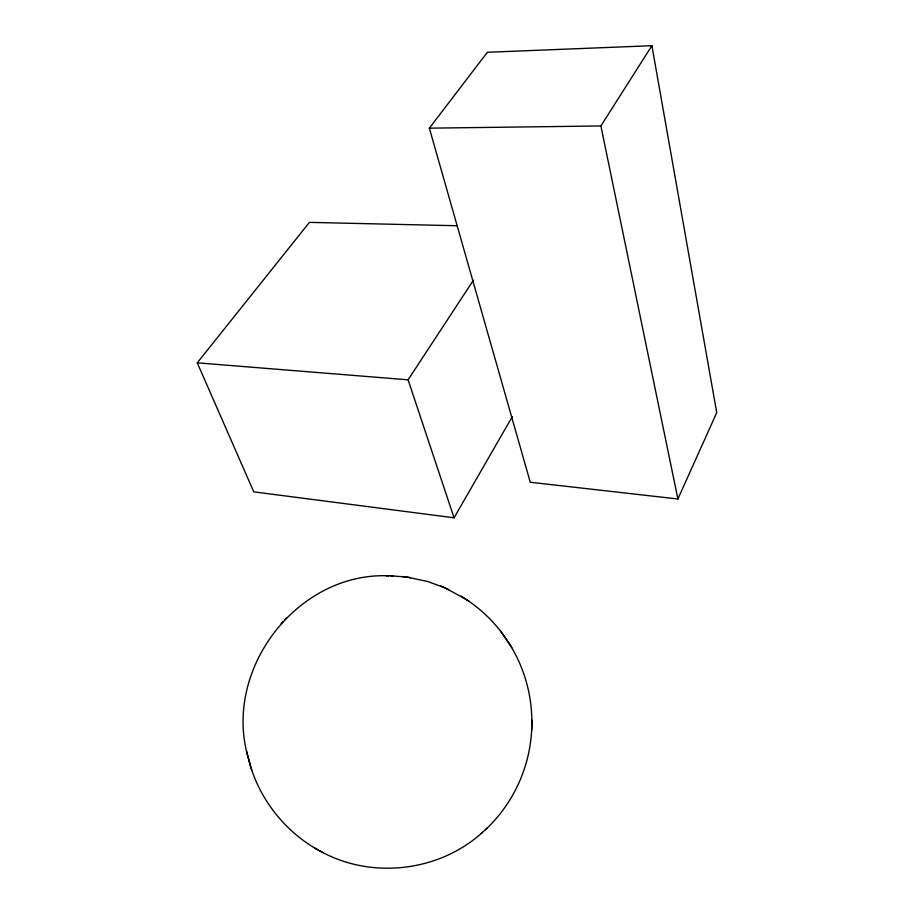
<?xml version="1.0" encoding="UTF-8"?>
<svg xmlns="http://www.w3.org/2000/svg" width="914" height="914" viewBox="0 0 914 914"><rect width="100%" height="100%" fill="white"/><g stroke="black" fill="none" stroke-linecap="round" stroke-linejoin="round"><path stroke-width="1.37" d="M485.437 829.684C514.102 803.166 531.16 764.652 531.788 725.625M531.811 724.745C532.439 696.228 524.453 667.563 509.178 643.467M531.708 730.172L531.902 720.141M677.902 498.987L716.736 412.648L651.899 45.7L487.356 52.281L429.352 128.166L530.269 482.249L677.902 498.987L600.886 125.961L651.899 45.7M457.183 225.747L309.412 222.365L197.264 362.835L253.761 491.846L454.052 517.792L512.343 416.556M454.052 517.792L408.101 379.813L473.372 280.255M388.576 575.786C297.69 572.13 223.724 668.397 247.568 755.478M281.135 623.451L283.077 621.429M284.46 619.932L286.253 618.058M319.489 850.683C370.593 879.782 439.268 871.967 482.615 832.231M481.29 833.454L486.922 828.324M429.352 128.166L600.886 125.961M390.621 575.82L405.839 576.963M386.028 575.751L393.363 575.866M197.264 362.835L408.101 379.813M407.313 577.18L427.946 581.59L444.353 587.622M402.743 576.563L410.592 577.614M444.969 587.908L464.826 598.579M440.639 586L448.808 589.576M250.287 765.544C261.495 802.8 288.367 834.973 323.03 852.648M314.587 847.964L318.232 849.974M465.169 598.819C480.056 608.324 493.092 620.743 503.443 635.036M461.136 596.202L468.973 601.263M503.58 635.219L511.783 647.615M500.598 631.14L509.029 643.273M250.219 765.269L246.46 750.68M251.761 770.285L247.637 755.707"/></g></svg>
